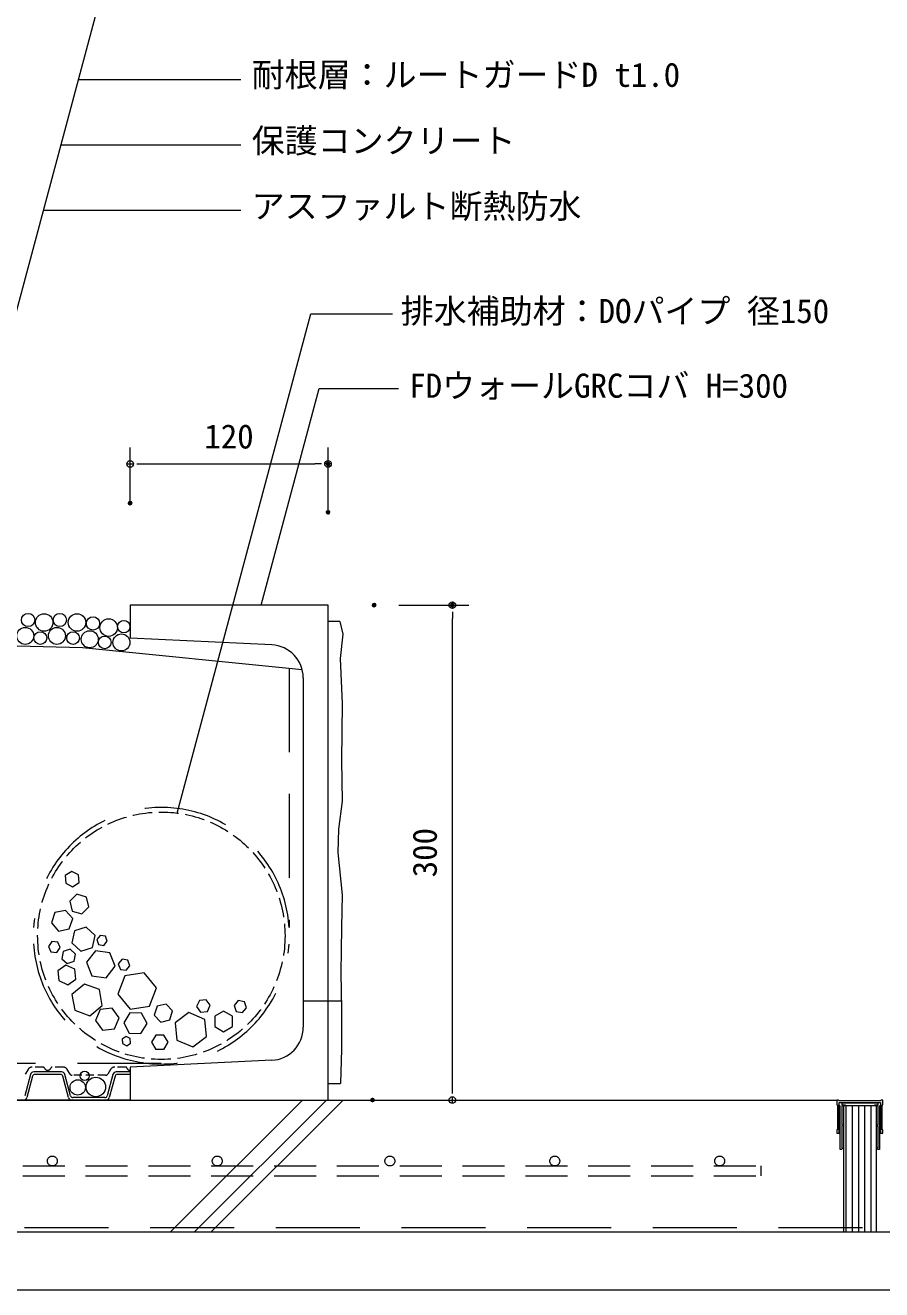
# Model space of a CAD drawing. Units: millimetres, scale not verified. Extents: x -1485 to 1485, y -1050 to 1050.
# Drawn here: x -255 to 264, y -487 to 280 of the extents above; entities that cross this region are included whole.
import ezdxf
from ezdxf.enums import TextEntityAlignment as Align

# ---------------------------------------------------------------- set-up
doc = ezdxf.new("R2010")
doc.units = ezdxf.units.MM
doc.header["$LTSCALE"] = 4
doc.header["$PDMODE"] = 32
doc.header["$PDSIZE"] = 2
for name, pattern in [('DASHED1', [1.8, 1.2, -0.6]), ('DASHED3', [4, 3, -1]), ('USER1', [19.05, 12.7, -6.35]), ('USER2', [9.525, 6.35, -3.175])]:
    doc.linetypes.add(name, pattern=pattern)
for name, color, linetype, lineweight in [('0-0_0', 7, 'Continuous', 18), ('0-3_HATCH', 9, 'Continuous', 18), ('0-4_KUTAI', 3, 'Continuous', 18), ('0-5_BOUSUI', 1, 'Continuous', 18), ('0-7_dannnetu', 6, 'Continuous', 18), ('0-A_tensen', 7, 'USER2', 18), ('0-B_sunpo', 7, 'Continuous', 18), ('0-C_MOJI', 7, 'Continuous', 18), ('0-D_ecom', 1, 'Continuous', 18), ('0-F_bousui2', 7, 'USER1', 18), ('1-0_FD-L', 8, 'Continuous', 18), ('1-B', 7, 'DASHED3', 18), ('1-C_0-1', 7, 'Continuous', 18), ('1-D_0-0', 7, 'Continuous', 18), ('1-E__1-C_', 7, 'Continuous', 18)]:
    doc.layers.add(name, color=color, linetype=linetype, lineweight=lineweight)
doc.layers.add('0-2_DEFPOINTS', color=7, linetype='Continuous')
doc.styles.add('ＭＳ ゴシック', font='')
doc.styles.get('ＭＳ ゴシック').set_extended_font_data('MS Gothic')

# ---------------------------------------------------------------- blocks, each defined once
blk = doc.blocks.new('_Dot')
at = {"layer": '0-0_0'}
for p, q in [((-0.5, 0), (-1, 0)), ((0.25, 0), (-0.25, 0))]:
    blk.add_line(p, q, dxfattribs=at)
blk.add_circle((0, 0), 0.25, dxfattribs=at)
blk = doc.blocks.new('D2')
at = {"layer": '0-2_DEFPOINTS'}
for p in [(1413.705, 1064.114), (1293.705, 1040.403), (1413.705, 1034.813)]:
    blk.add_point(p, dxfattribs=at)
at = {"layer": '0-B_sunpo'}
for p, q in [((1293.705, 1040.903), (1293.705, 1074.114)), ((1413.705, 1035.313), (1413.705, 1074.114)), ((1301.705, 1064.114), (1405.705, 1064.114))]:
    blk.add_line(p, q, dxfattribs=at)
at = {"layer": '0-B_sunpo', "xscale": 8, "yscale": 8, "rotation": 180}
blk.add_blockref('_Dot', (1293.705, 1064.114), dxfattribs=at)
at = {"layer": '0-B_sunpo', "xscale": 8, "yscale": 8}
blk.add_blockref('_Dot', (1413.705, 1064.114), dxfattribs=at)
at = {"layer": '0-B_sunpo', "style": 'ＭＳ ゴシック'}
blk.add_text('120', height=14.66, dxfattribs=at).set_placement((1338.705, 1069.114), align=Align.BOTTOM_LEFT)
blk = doc.blocks.new('D3')
at = {"layer": '0-2_DEFPOINTS'}
for p in [(1441.615, 978.54), (1489.091, 978.54), (1440.724, 678.539)]:
    blk.add_point(p, dxfattribs=at)
at = {"layer": '0-C_MOJI'}
for p, q in [((1456.615, 978.54), (1499.091, 978.54)), ((1489.091, 686.539), (1489.091, 970.54)), ((1455.724, 678.539), (1499.091, 678.539))]:
    blk.add_line(p, q, dxfattribs=at)
at = {"layer": '0-C_MOJI', "xscale": 8, "yscale": 8}
for p, rotation in [((1489.091, 978.54), 90), ((1489.091, 678.539), 270)]:
    blk.add_blockref('_Dot', p, dxfattribs=dict(at, rotation=rotation))
at = {"layer": '0-C_MOJI', "style": 'ＭＳ ゴシック'}
blk.add_text('300', height=14.66, rotation=90, dxfattribs=at).set_placement((1484.091, 813.54), align=Align.BOTTOM_LEFT)

msp = doc.modelspace()

# ---------------------------------------------------------------- linework, layer by layer
at = {"layer": '0-3_HATCH'}
for p, q in [((-86.906, -371.525), (-166.906, -451.525)), ((-72.237, -371.525), (-152.237, -451.525)), ((-62.237, -371.525), (-142.237, -451.525))]:
    msp.add_line(p, q, dxfattribs=at)
at = {"layer": '0-4_KUTAI'}
for p, q in [((-827.917, -371.525), (237.155, -371.525)), ((242.941, -451.525), (242.941, -375.025)), ((246.691, -451.525), (246.691, -375.025)), ((250.441, -451.525), (250.441, -375.025)), ((254.191, -451.525), (254.191, -375.025)), ((257.941, -451.525), (257.941, -375.025))]:
    msp.add_line(p, q, dxfattribs=at)
for points in [[(-827.917, -95.725), (-275.979, -95.725), (-220.225, -97.274), (-86.98, -110.598)], [(261.155, -451.525), (261.155, -375.025), (241.155, -375.025), (241.155, -451.525)]]:
    msp.add_lwpolyline(points, dxfattribs=at)
for points in [[(238.655, -372.025), (238.155, -371.525), (237.155, -371.525), (237.155, -374.525), (237.655, -374.525), (237.655, -389.525), (237.155, -389.525), (237.155, -391.525), (238.655, -391.525), (238.655, -373.025), (263.655, -373.025), (263.655, -391.525), (265.155, -391.525), (265.155, -389.525), (264.655, -389.525), (264.655, -374.525), (265.155, -374.525), (265.155, -371.525), (264.155, -371.525), (263.655, -372.025), (251.155, -372.025)], [(240.155, -373.525), (240.155, -374.525), (242.155, -374.525), (242.155, -375.025), (240.155, -375.025), (240.155, -386.525), (240.655, -386.525), (240.155, -387.525), (240.155, -400.525), (240.655, -400.525), (240.155, -401.525), (239.155, -401.525), (239.155, -375.025), (238.655, -375.025), (238.655, -373.025), (263.655, -373.025), (263.655, -375.025), (263.155, -375.025), (263.155, -401.525), (262.155, -401.525), (261.655, -400.525), (262.155, -400.525), (262.155, -387.525), (261.655, -386.525), (262.155, -386.525), (262.155, -375.025), (260.155, -375.025), (260.155, -374.525), (262.155, -374.525), (262.155, -373.525)]]:
    msp.add_lwpolyline(points, close=True, dxfattribs=at)
at = {"layer": '0-5_BOUSUI'}
msp.add_lwpolyline([(-827.917, -486.525), (557.515, -486.525), (601.155, -442.885), (601.155, 13.475)], dxfattribs=at)
at = {"layer": '0-7_dannnetu'}
msp.add_line((-827.917, -451.525), (557.515, -451.525), dxfattribs=at)
at = {"layer": '0-A_tensen', "linetype": 'USER1'}
for p, q in [((-94.92, -109.804), (-94.92, -266.843)), ((-172.415, -349.425), (-827.917, -349.425))]:
    msp.add_line(p, q, dxfattribs=at)
at = {"layer": '0-A_tensen'}
msp.add_line((-827.917, -417.525), (191.155, -417.525), dxfattribs=at)
msp.add_lwpolyline([(-827.917, -411.525), (191.155, -411.525), (191.155, -417.525)], dxfattribs=at)
for centre in [(-238.515, -408.525), (-138.515, -408.525), (-33.845, -408.525), (66.155, -408.525), (166.155, -408.525)]:
    msp.add_circle(centre, 3, dxfattribs=at)
at = {"layer": '0-A_tensen', "linetype": 'USER1'}
for centre, start, end in [((-172.415, -271.797), 3.65779, 176.40304), ((-172.415, -272.053), 183.59696, 356.34221)]:
    msp.add_arc(centre, 77.653, start, end, dxfattribs=at)
at = {"layer": '0-C_MOJI'}
for p, q in [((-419.235, -486.525), (-178.297, 412.669)), ((-222.651, 247.137), (-124.13, 247.137)), ((-233.274, 207.492), (-124.13, 207.492)), ((-243.897, 167.847), (-124.13, 167.847)), ((-162.756, -197.549), (-81.68, 105.033)), ((-81.68, 105.033), (-32.245, 105.033)), ((-111.97, -71.525), (-76.781, 59.801)), ((-76.781, 59.801), (-28.596, 59.801))]:
    msp.add_line(p, q, dxfattribs=at)
at = {"layer": '0-D_ecom'}
for centre, radius in [((-253.207, -80.532), 4.018), ((-233.987, -80.532), 4.018), ((-243.438, -82.011), 5.315), ((-223.58, -82.011), 5.315), ((-213.846, -82.607), 4.018), ((-204.36, -85.124), 5.315), ((-195.2, -84.572), 3.758), ((-254.929, -90.158), 5.158), ((-245.783, -91.474), 3.851), ((-235.709, -90.158), 5.158), ((-225.925, -91.474), 3.851), ((-215.851, -92.233), 5.158), ((-206.705, -94.096), 3.851), ((-196.632, -94.1), 5.158)]:
    msp.add_circle(centre, radius, dxfattribs=at)
at = {"layer": '0-F_bousui2'}
msp.add_line((557.515, -449.025), (-827.917, -449.025), dxfattribs=at)
at = {"layer": '1-0_FD-L', "linetype": 'DASHED1'}
for p, q in [((-244.174, -351.525), (-250.647, -351.525)), ((-232.044, -351.525), (-238.517, -351.525)), ((-194.174, -351.525), (-200.647, -351.525)), ((-253.219, -352.981), (-254.908, -355.797)), ((-227.782, -355.797), (-229.471, -352.981)), ((-206.195, -356.525), (-226.496, -356.525)), ((-203.219, -352.981), (-204.908, -355.797))]:
    msp.add_line(p, q, dxfattribs=at)
at = {"layer": '1-0_FD-L'}
for p, q in [((-251.742, -356.007), (-255.201, -368.913)), ((-250.492, -357.137), (-253.95, -370.043)), ((-228.74, -370.043), (-232.198, -357.137)), ((-227.49, -368.913), (-230.948, -356.007)), ((-201.742, -356.007), (-205.201, -368.913)), ((-200.492, -357.137), (-203.95, -370.043)), ((-191.345, -354.525), (-199.811, -354.525)), ((-191.345, -356.025), (-199.043, -356.025)), ((-205.882, -371.525), (-226.808, -371.525)), ((-206.649, -370.025), (-226.041, -370.025))]:
    msp.add_line(p, q, dxfattribs=at)
at = {"layer": '1-0_FD-L', "color": 6}
msp.add_line((-191.345, -371.525), (-827.917, -371.525), dxfattribs=at)
at = {"layer": '1-0_FD-L'}
for points in [[(-232.88, -354.525), (-241.345, -354.525), (-249.811, -354.525)], [(-233.647, -356.025), (-241.345, -356.025), (-249.043, -356.025)]]:
    msp.add_lwpolyline(points, dxfattribs=at)
for centre, radius in [((-223.128, -363.908), 4.654), ((-218.898, -356.922), 2.82), ((-212.129, -363.626), 5.923)]:
    msp.add_circle(centre, radius, dxfattribs=at)
at = {"layer": '1-0_FD-L', "linetype": 'DASHED1'}
for centre, radius, start, end in [((-250.647, -354.525), 3, 90, 149.03624), ((-244.174, -352.525), 1, 19.47122, 90), ((-241.345, -351.525), 2, 199.47122, 270), ((-241.345, -351.525), 2, 270, 340.52878), ((-238.517, -352.525), 1, 90, 160.52878), ((-232.044, -354.525), 3, 30.96376, 90), ((-200.647, -354.525), 3, 90, 149.03624), ((-194.174, -352.525), 1, 19.47122, 90), ((-191.345, -351.525), 2, 199.47122, 270), ((-226.496, -355.025), 1.5, 210.96376, 270), ((-206.195, -355.025), 1.5, 270, 329.03624)]:
    msp.add_arc(centre, radius, start, end, dxfattribs=at)
at = {"layer": '1-0_FD-L'}
for centre, radius, start, end in [((-249.811, -356.525), 2, 90, 165), ((-249.043, -357.525), 1.5, 90, 165), ((-233.647, -357.525), 1.5, 15, 90), ((-232.88, -356.525), 2, 15, 90), ((-199.811, -356.525), 2, 90, 165), ((-199.043, -357.525), 1.5, 90, 165), ((-255.882, -369.525), 2, 270, 345), ((-226.808, -369.525), 2, 195, 270), ((-226.041, -368.525), 1.5, 195, 270), ((-206.649, -368.525), 1.5, 270, 345), ((-205.882, -369.525), 2, 270, 345)]:
    msp.add_arc(centre, radius, start, end, dxfattribs=at)
at = {"layer": '1-B'}
msp.add_circle((-172.415, -271.925), 75, dxfattribs=at)
at = {"layer": '1-C_0-1'}
for p, q in [((-64.126, -81.524), (-71.345, -81.524)), ((-64.126, -81.524), (-62.425, -89.185)), ((-63.167, -340.702), (-63.788, -361.524)), ((-71.345, -361.524), (-63.788, -361.524))]:
    msp.add_line(p, q, dxfattribs=at)
msp.add_lwpolyline([(-62.425, -89.185), (-63.92, -103.892), (-62.674, -131.061), (-63.173, -165.708), (-62.674, -190.385), (-64.918, -207.334), (-65.416, -221.542), (-62.703, -247.112), (-63.167, -267.034), (-63.63, -294.37), (-63.167, -316.609), (-63.167, -340.702)], dxfattribs=at)
at = {"layer": '1-D_0-0'}
for p, q in [((-71.345, -71.524), (-191.345, -71.524)), ((-191.345, -71.524), (-191.345, -91.525)), ((-71.345, -371.524), (-71.345, -71.524)), ((-105.394, -95.617), (-191.345, -91.525)), ((-86.346, -115.595), (-86.346, -327.454)), ((-63.167, -311.524), (-86.346, -311.524)), ((-105.394, -347.432), (-191.345, -351.524)), ((-191.345, -351.524), (-191.345, -371.525)), ((-191.345, -371.524), (-71.345, -371.524))]:
    msp.add_line(p, q, dxfattribs=at)
for centre, start, end in [((-106.346, -115.595), 0, 87.27341), ((-106.346, -327.454), 272.72659, 0)]:
    msp.add_arc(centre, 20, start, end, dxfattribs=at)
at = {"layer": '1-E__1-C_'}
for p, q in [((-205.169, -275.31), (-206.295, -272.252)), ((-170.814, -340.851), (-175.819, -340.851))]:
    msp.add_line(p, q, dxfattribs=at)
for points in [[(-226.177, -242.212), (-222.285, -239.643), (-222.562, -234.988), (-226.733, -232.901), (-230.626, -235.469), (-230.348, -240.125)], [(-226.483, -256.947), (-220.644, -258.617), (-216.279, -254.395), (-217.752, -248.504), (-223.591, -246.834), (-227.956, -251.056)], [(-239.065, -264.163), (-234.686, -269.099), (-228.221, -267.775), (-226.135, -261.513), (-230.515, -256.577), (-236.98, -257.902)], [(-212.538, -271.844), (-217.96, -266.835), (-225.008, -269.026), (-226.635, -276.225), (-221.214, -281.234), (-214.165, -279.043)], [(-235.215, -275.808), (-238.788, -275.463), (-240.873, -278.385), (-239.385, -281.652), (-235.812, -281.996), (-233.727, -279.075)], [(-232.823, -285.937), (-229.486, -288.859), (-225.288, -287.43), (-224.425, -283.08), (-227.762, -280.158), (-231.96, -281.586)], [(-214.567, -296.162), (-205.809, -297.414), (-200.346, -290.456), (-203.64, -282.245), (-212.398, -280.993), (-217.862, -287.951)], [(-229.167, -301.652), (-224.287, -298.209), (-224.829, -292.262), (-230.25, -289.757), (-235.13, -293.2), (-234.588, -299.148)], [(-191.488, -290.151), (-192.739, -286.812), (-196.257, -286.225), (-198.523, -288.979), (-197.272, -292.318), (-193.754, -292.904)], [(-182.853, -294.364), (-194.56, -296.273), (-198.759, -307.366), (-191.252, -316.549), (-179.546, -314.639), (-175.347, -303.547)], [(-224.925, -317.135), (-215.749, -320.505), (-208.242, -314.244), (-209.911, -304.613), (-219.087, -301.242), (-226.594, -307.503)], [(-165.614, -317.551), (-169.479, -313.393), (-175.013, -314.662), (-176.681, -320.088), (-172.816, -324.246), (-167.282, -322.977)], [(-148.596, -318.242), (-144.508, -317.808), (-142.84, -314.052), (-145.259, -310.729), (-149.347, -311.162), (-151.015, -314.919)], [(-120.734, -315.553), (-122.013, -311.925), (-125.795, -311.219), (-128.297, -314.14), (-127.018, -317.768), (-123.236, -318.474)], [(-212.371, -323.242), (-208.047, -329.11), (-200.803, -328.299), (-197.884, -321.62), (-202.208, -315.753), (-209.451, -316.564)], [(-191.891, -330.979), (-184.801, -331.22), (-181.047, -325.2), (-184.383, -318.939), (-191.474, -318.698), (-195.228, -324.718)], [(-153.338, -339.326), (-144.927, -333.106), (-146.108, -322.712), (-155.7, -318.538), (-164.111, -324.758), (-162.93, -335.152)], [(-134.637, -330.137), (-129.215, -327.006), (-129.215, -320.745), (-134.637, -317.615), (-140.059, -320.745), (-140.059, -327.006)], [(-195.895, -337.335), (-193.393, -338.587), (-191.057, -337.047), (-191.224, -334.253), (-193.726, -333.001), (-196.062, -334.542)]]:
    msp.add_lwpolyline(points, close=True, dxfattribs=at)
for points in [[(-206.295, -272.252), (-209.507, -271.699), (-211.592, -274.203), (-210.466, -277.261)], [(-210.466, -277.261), (-207.254, -277.815), (-205.169, -275.31)], [(-170.814, -340.851), (-168.312, -336.517), (-170.814, -332.183), (-175.819, -332.183), (-178.321, -336.517), (-175.819, -340.851)]]:
    msp.add_lwpolyline(points, dxfattribs=at)

# ---------------------------------------------------------------- block references
at = {"layer": '0-B_sunpo'}
msp.add_blockref('D2', (-1485.05, -1050.064), dxfattribs=at)
at = {"layer": '0-C_MOJI'}
msp.add_blockref('D3', (-1485.05, -1050.064), dxfattribs=at)

# ---------------------------------------------------------------- texts
at = {"layer": '0-C_MOJI', "style": 'ＭＳ ゴシック'}
for s, p in [('耐根層：ルートガードD t1.0', (-117.63, 238.284)), ('保護コンクリート', (-117.63, 198.284)), ('アスファルト断熱防水', (-117.63, 158.639)), ('排水補助材：DOパイプ 径150', (-27.245, 95.033)), ('FDウォールGRCコバ H=300', (-22.096, 49.801))]:
    msp.add_text(s, height=14.66, dxfattribs=at).set_placement(p, align=Align.BOTTOM_LEFT)

doc.saveas('drawing.dxf')
